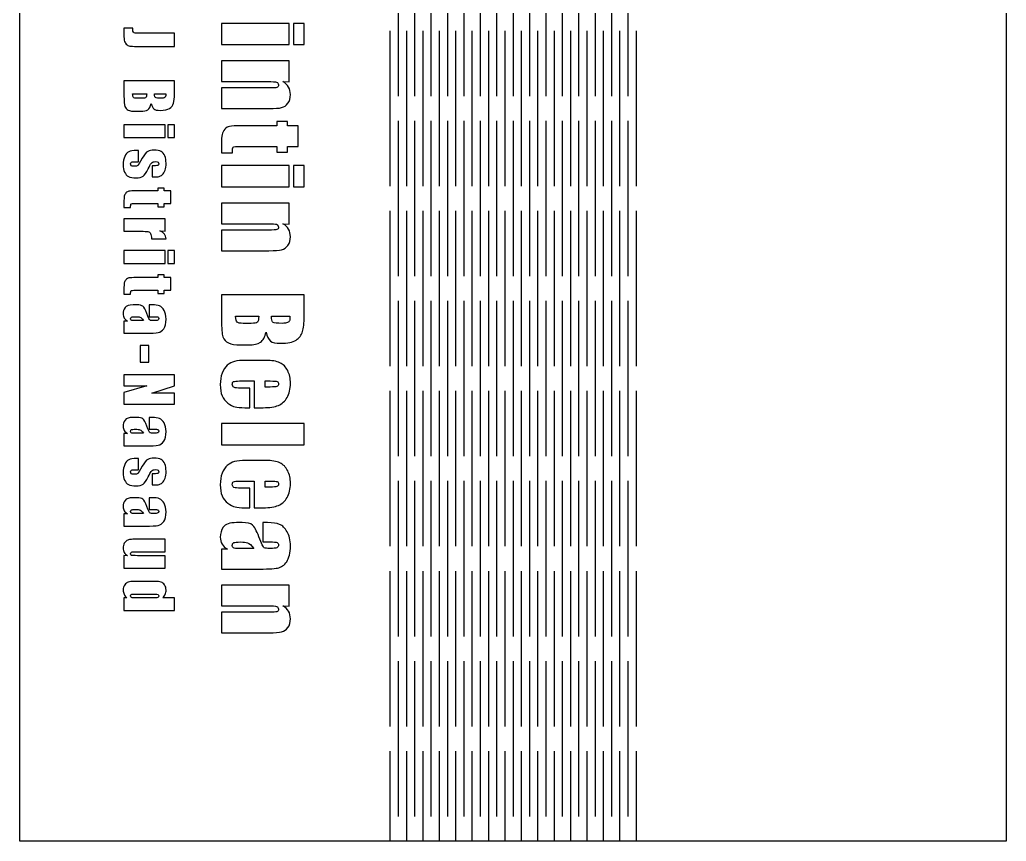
# Model space of a CAD drawing. Extents: x 63 to 183, y 93 to 293.
# Drawn here: x 62.7 to 182.5, y 93.1 to 192.9 of the extents above; entities that cross this region are included whole.
import ezdxf

# ---------------------------------------------------------------- set-up
doc = ezdxf.new("R2010")
doc.units = 0
doc.layers.add('Layer_1', color=7, linetype='CONTINUOUS')

msp = doc.modelspace()

# ---------------------------------------------------------------- linework, layer by layer
at = {"layer": 'Layer_1', "color": 1}
msp.add_lwpolyline([(62.654406, 292.861022), (182.541153, 292.861022), (182.541153, 93.140018), (62.654406, 93.140018), (62.654406, 292.861022)], close=True, dxfattribs=at)
at = {"layer": 'Layer_1', "color": 3}
for points in [[(108.645348, 202.524531), (108.645348, 183.65123)], [(110.638553, 202.524531), (110.638553, 183.65123)], [(112.631756, 202.524531), (112.631756, 183.65123)], [(114.624962, 202.524531), (114.624962, 183.65123)], [(116.618168, 202.524531), (116.618168, 183.65123)], [(118.611373, 202.524531), (118.611373, 183.65123)], [(120.604576, 202.524531), (120.604576, 183.65123)], [(122.597782, 202.524531), (122.597782, 183.65123)], [(124.590988, 202.524531), (124.590988, 183.65123)], [(126.584191, 202.524531), (126.584191, 183.65123)], [(128.577396, 202.524531), (128.577396, 183.65123)], [(130.570602, 202.524531), (130.570602, 183.65123)], [(132.563808, 202.524531), (132.563808, 183.65123)], [(134.557011, 202.524531), (134.557011, 183.65123)], [(136.550217, 202.524531), (136.550217, 183.65123)], [(107.648745, 191.587881), (107.648745, 172.71458)], [(109.64195, 191.587881), (109.64195, 172.71458)], [(111.635153, 191.587881), (111.635153, 172.71458)], [(113.628359, 191.587881), (113.628359, 172.71458)], [(115.621565, 191.587881), (115.621565, 172.71458)], [(117.614771, 191.587881), (117.614771, 172.71458)], [(119.607973, 191.587881), (119.607973, 172.71458)], [(121.601179, 191.587881), (121.601179, 172.71458)], [(123.594385, 191.587881), (123.594385, 172.71458)], [(125.587591, 191.587881), (125.587591, 172.71458)], [(127.580794, 191.587881), (127.580794, 172.71458)], [(129.573999, 191.587881), (129.573999, 172.71458)], [(131.567205, 191.587881), (131.567205, 172.71458)], [(133.560411, 191.587881), (133.560411, 172.71458)], [(135.553614, 191.587881), (135.553614, 172.71458)], [(137.546819, 191.587881), (137.546819, 172.71458)], [(108.645348, 180.65123), (108.645348, 161.77793)], [(110.638553, 180.65123), (110.638553, 161.77793)], [(112.631756, 180.65123), (112.631756, 161.77793)], [(114.624962, 180.65123), (114.624962, 161.77793)], [(116.618168, 180.65123), (116.618168, 161.77793)], [(118.611373, 180.65123), (118.611373, 161.77793)], [(120.604576, 180.65123), (120.604576, 161.77793)], [(122.597782, 180.65123), (122.597782, 161.77793)], [(124.590988, 180.65123), (124.590988, 161.77793)], [(126.584191, 180.65123), (126.584191, 161.77793)], [(128.577396, 180.65123), (128.577396, 161.77793)], [(130.570602, 180.65123), (130.570602, 161.77793)], [(132.563808, 180.65123), (132.563808, 161.77793)], [(134.557011, 180.65123), (134.557011, 161.77793)], [(136.550217, 180.65123), (136.550217, 161.77793)], [(107.648745, 169.71458), (107.648745, 150.84128)], [(109.64195, 169.71458), (109.64195, 150.84128)], [(111.635153, 169.71458), (111.635153, 150.84128)], [(113.628359, 169.71458), (113.628359, 150.84128)], [(115.621565, 169.71458), (115.621565, 150.84128)], [(117.614771, 169.71458), (117.614771, 150.84128)], [(119.607973, 169.71458), (119.607973, 150.84128)], [(121.601179, 169.71458), (121.601179, 150.84128)], [(123.594385, 169.71458), (123.594385, 150.84128)], [(125.587591, 169.71458), (125.587591, 150.84128)], [(127.580794, 169.71458), (127.580794, 150.84128)], [(129.573999, 169.71458), (129.573999, 150.84128)], [(131.567205, 169.71458), (131.567205, 150.84128)], [(133.560411, 169.71458), (133.560411, 150.84128)], [(135.553614, 169.71458), (135.553614, 150.84128)], [(137.546819, 169.71458), (137.546819, 150.84128)], [(108.645348, 158.77793), (108.645348, 139.904629)], [(110.638553, 158.77793), (110.638553, 139.904629)], [(112.631756, 158.77793), (112.631756, 139.904629)], [(114.624962, 158.77793), (114.624962, 139.904629)], [(116.618168, 158.77793), (116.618168, 139.904629)], [(118.611373, 158.77793), (118.611373, 139.904629)], [(120.604576, 158.77793), (120.604576, 139.904629)], [(122.597782, 158.77793), (122.597782, 139.904629)], [(124.590988, 158.77793), (124.590988, 139.904629)], [(126.584191, 158.77793), (126.584191, 139.904629)], [(128.577396, 158.77793), (128.577396, 139.904629)], [(130.570602, 158.77793), (130.570602, 139.904629)], [(132.563808, 158.77793), (132.563808, 139.904629)], [(134.557011, 158.77793), (134.557011, 139.904629)], [(136.550217, 158.77793), (136.550217, 139.904629)], [(107.648745, 147.84128), (107.648745, 128.967979)], [(109.64195, 147.84128), (109.64195, 128.967979)], [(111.635153, 147.84128), (111.635153, 128.967979)], [(113.628359, 147.84128), (113.628359, 128.967979)], [(115.621565, 147.84128), (115.621565, 128.967979)], [(117.614771, 147.84128), (117.614771, 128.967979)], [(119.607973, 147.84128), (119.607973, 128.967979)], [(121.601179, 147.84128), (121.601179, 128.967979)], [(123.594385, 147.84128), (123.594385, 128.967979)], [(125.587591, 147.84128), (125.587591, 128.967979)], [(127.580794, 147.84128), (127.580794, 128.967979)], [(129.573999, 147.84128), (129.573999, 128.967979)], [(131.567205, 147.84128), (131.567205, 128.967979)], [(133.560411, 147.84128), (133.560411, 128.967979)], [(135.553614, 147.84128), (135.553614, 128.967979)], [(137.546819, 147.84128), (137.546819, 128.967979)], [(108.645348, 136.904627), (108.645348, 118.031329)], [(110.638553, 136.904627), (110.638553, 118.031329)], [(112.631756, 136.904627), (112.631756, 118.031329)], [(114.624962, 136.904627), (114.624962, 118.031329)], [(116.618168, 136.904627), (116.618168, 118.031329)], [(118.611373, 136.904627), (118.611373, 118.031329)], [(120.604576, 136.904627), (120.604576, 118.031329)], [(122.597782, 136.904627), (122.597782, 118.031329)], [(124.590988, 136.904627), (124.590988, 118.031329)], [(126.584191, 136.904627), (126.584191, 118.031329)], [(128.577396, 136.904627), (128.577396, 118.031329)], [(130.570602, 136.904627), (130.570602, 118.031329)], [(132.563808, 136.904627), (132.563808, 118.031329)], [(134.557011, 136.904627), (134.557011, 118.031329)], [(136.550217, 136.904627), (136.550217, 118.031329)], [(107.648745, 125.967977), (107.648745, 107.094676)], [(109.64195, 125.967977), (109.64195, 107.094676)], [(111.635153, 125.967977), (111.635153, 107.094676)], [(113.628359, 125.967977), (113.628359, 107.094676)], [(115.621565, 125.967977), (115.621565, 107.094676)], [(117.614771, 125.967977), (117.614771, 107.094676)], [(119.607973, 125.967977), (119.607973, 107.094676)], [(121.601179, 125.967977), (121.601179, 107.094676)], [(123.594385, 125.967977), (123.594385, 107.094676)], [(125.587591, 125.967977), (125.587591, 107.094676)], [(127.580794, 125.967977), (127.580794, 107.094676)], [(129.573999, 125.967977), (129.573999, 107.094676)], [(131.567205, 125.967977), (131.567205, 107.094676)], [(133.560411, 125.967977), (133.560411, 107.094676)], [(135.553614, 125.967977), (135.553614, 107.094676)], [(137.546819, 125.967977), (137.546819, 107.094676)], [(108.645348, 115.031327), (108.645348, 96.158026)], [(110.638553, 115.031327), (110.638553, 96.158026)], [(112.631756, 115.031327), (112.631756, 96.158026)], [(114.624962, 115.031327), (114.624962, 96.158026)], [(116.618168, 115.031327), (116.618168, 96.158026)], [(118.611373, 115.031327), (118.611373, 96.158026)], [(120.604576, 115.031327), (120.604576, 96.158026)], [(122.597782, 115.031327), (122.597782, 96.158026)], [(124.590988, 115.031327), (124.590988, 96.158026)], [(126.584191, 115.031327), (126.584191, 96.158026)], [(128.577396, 115.031327), (128.577396, 96.158026)], [(130.570602, 115.031327), (130.570602, 96.158026)], [(132.563808, 115.031327), (132.563808, 96.158026)], [(134.557011, 115.031327), (134.557011, 96.158026)], [(136.550217, 115.031327), (136.550217, 96.158026)], [(107.648745, 104.094676), (107.648745, 93.158026)], [(109.64195, 104.094676), (109.64195, 93.158026)], [(111.635153, 104.094676), (111.635153, 93.158026)], [(113.628359, 104.094676), (113.628359, 93.158026)], [(115.621565, 104.094676), (115.621565, 93.158026)], [(117.614771, 104.094676), (117.614771, 93.158026)], [(119.607973, 104.094676), (119.607973, 93.158026)], [(121.601179, 104.094676), (121.601179, 93.158026)], [(123.594385, 104.094676), (123.594385, 93.158026)], [(125.587591, 104.094676), (125.587591, 93.158026)], [(127.580794, 104.094676), (127.580794, 93.158026)], [(129.573999, 104.094676), (129.573999, 93.158026)], [(131.567205, 104.094676), (131.567205, 93.158026)], [(133.560411, 104.094676), (133.560411, 93.158026)], [(135.553614, 104.094676), (135.553614, 93.158026)], [(137.546819, 104.094676), (137.546819, 93.158026)]]:
    msp.add_lwpolyline(points, dxfattribs=at)
at = {"layer": 'Layer_1', "color": 7}
for points in [[(75.319142, 191.900885), (75.319142, 191.101623)], [(76.391253, 191.900885), (75.319142, 191.900885), (75.319142, 191.900885)], [(87.172475, 192.491787), (87.172475, 189.912101), (95.401017, 189.912101), (95.401017, 192.491787), (87.172475, 192.491787), (87.172475, 192.491787)], [(95.903725, 192.491787), (95.903725, 189.912101), (97.211757, 189.912101), (97.211757, 192.491787), (95.903725, 192.491787), (95.903725, 192.491787)], [(77.353676, 189.699331), (81.454168, 189.699331), (81.454168, 191.294547), (77.138152, 191.294547)], [(87.172475, 187.926623), (87.172475, 185.42135), (92.734787, 185.42135)], [(94.644749, 185.42135), (95.401017, 185.377803), (95.401017, 187.926623), (87.172475, 187.926623), (87.172475, 187.926623)], [(75.319142, 185.52553), (75.319142, 183.679509)], [(81.454168, 183.933619), (81.454168, 185.52553), (75.319142, 185.52553), (75.319142, 185.52553)], [(92.870937, 184.652405), (87.172475, 184.652405), (87.172475, 182.147132), (92.939288, 182.147132)], [(76.368656, 183.929761), (78.08514, 183.929761)], [(76.368656, 183.929761), (76.368656, 183.929761)], [(79.040394, 183.929761), (80.404654, 183.929761)], [(79.040394, 183.929761), (79.040394, 183.929761)], [(77.512977, 183.406659), (76.940816, 183.406659)], [(76.758915, 181.81144), (77.327218, 181.81144)], [(75.319142, 180.188662), (75.319142, 178.612186), (80.347879, 178.612186), (80.347879, 180.188662), (75.319142, 180.188662), (75.319142, 180.188662)], [(80.654906, 180.188662), (80.654906, 178.612186), (81.454168, 178.612186), (81.454168, 180.188662), (80.654906, 180.188662), (80.654906, 180.188662)], [(89.497501, 177.545036), (93.900608, 177.545036), (93.900608, 176.869244), (95.202578, 176.869244), (95.202578, 177.545036), (96.499036, 177.545036), (96.499036, 180.056371), (95.202578, 180.056371), (95.202578, 180.596011), (93.900608, 180.596011), (93.900608, 180.596011)], [(93.900608, 180.596011), (93.900608, 180.056371), (89.720741, 180.056371)], [(87.172475, 177.774342), (87.172475, 176.763964), (88.49925, 176.763964)], [(76.766631, 175.689645), (77.084685, 175.689645), (77.084685, 177.046186), (76.842148, 177.046186)], [(78.953303, 177.088076), (78.953303, 177.088076)], [(79.013936, 175.204576), (78.741086, 175.204576), (78.741086, 173.848035), (79.032678, 173.848035)], [(87.172475, 175.224969), (87.172475, 172.645283), (95.401017, 172.645283), (95.401017, 175.224969), (87.172475, 175.224969), (87.172475, 175.224969)], [(95.903725, 175.224969), (95.903725, 172.645283), (97.211757, 172.645283), (97.211757, 175.224969), (95.903725, 175.224969), (95.903725, 175.224969)], [(76.740173, 170.614604), (79.430657, 170.614604), (79.430657, 170.201744), (80.226611, 170.201744), (80.226611, 170.614604), (81.018707, 170.614604), (81.018707, 172.149187), (80.226611, 172.149187), (80.226611, 172.478814), (79.430657, 172.478814), (79.430657, 172.478814)], [(79.430657, 172.478814), (79.430657, 172.149187), (76.876323, 172.149187)], [(75.319142, 170.754614), (75.319142, 170.137253), (76.129978, 170.137253)], [(87.172475, 170.660355), (87.172475, 168.155082), (92.734787, 168.155082)], [(94.644749, 168.155082), (95.401017, 168.111535), (95.401017, 170.660355), (87.172475, 170.660355), (87.172475, 170.660355)], [(75.319142, 168.771893), (75.319142, 167.241168), (77.304617, 167.241168)], [(79.688074, 167.3018), (80.347879, 167.241168), (80.347879, 168.771893), (75.319142, 168.771893), (75.319142, 168.771893)], [(92.870937, 167.386137), (87.172475, 167.386137), (87.172475, 164.880864), (92.939288, 164.880864)], [(78.668877, 166.335519), (80.438828, 166.335519)], [(75.319142, 164.905669), (75.319142, 163.329192), (80.347879, 163.329192), (80.347879, 164.905669), (75.319142, 164.905669), (75.319142, 164.905669)], [(80.654906, 164.905669), (80.654906, 163.329192), (81.454168, 163.329192), (81.454168, 164.905669), (80.654906, 164.905669), (80.654906, 164.905669)], [(76.740173, 160.077022), (79.430657, 160.077022), (79.430657, 159.664161), (80.226611, 159.664161), (80.226611, 160.077022), (81.018707, 160.077022), (81.018707, 161.612158), (80.226611, 161.612158), (80.226611, 161.941785), (79.430657, 161.941785), (79.430657, 161.941785)], [(79.430657, 161.941785), (79.430657, 161.612158), (76.876323, 161.612158)], [(75.319142, 160.217032), (75.319142, 159.599671), (76.129978, 159.599671)], [(87.172475, 159.521397), (87.172475, 156.501289)], [(97.211757, 156.916906), (97.211757, 159.521397), (87.172475, 159.521397), (87.172475, 159.521397)], [(76.853725, 158.302659), (76.440865, 158.302659), (76.440865, 158.302659)], [(78.737225, 158.302659), (78.399882, 158.302659), (78.399882, 156.866744), (78.926845, 156.866744)], [(75.766176, 156.339784), (75.319142, 156.339784), (75.319142, 154.850399), (77.842604, 154.850399)], [(77.710312, 156.381674), (76.675682, 156.381674)], [(76.736315, 156.866744), (76.736315, 156.866744)], [(88.89006, 156.910841), (91.699054, 156.910841)], [(88.89006, 156.910841), (88.89006, 156.910841)], [(90.762539, 156.054805), (89.826575, 156.054805)], [(93.26175, 156.910841), (95.49417, 156.910841)], [(93.26175, 156.910841), (93.26175, 156.910841)], [(77.304617, 153.367631), (77.304617, 151.355694), (78.36185, 151.355694), (78.36185, 153.367631), (77.304617, 153.367631), (77.304617, 153.367631)], [(89.528921, 153.444249), (90.45882, 153.444249)], [(92.561156, 151.558542), (90.161163, 151.558542), (90.161163, 151.558542)], [(75.319142, 149.805126), (75.319142, 148.471186), (78.10829, 148.471186), (75.319142, 147.641055), (75.319142, 146.242621), (81.454168, 146.242621), (81.454168, 147.576564), (78.691474, 147.576564), (81.454168, 148.471186), (81.454168, 149.805126), (75.319142, 149.805126), (75.319142, 149.805126)], [(89.361351, 149.053269), (91.141225, 149.053269), (91.141225, 145.809918), (92.232629, 145.809918)], [(92.480677, 149.053269), (93.082053, 149.053269)], [(93.082053, 148.321255), (92.480677, 148.321255), (92.480677, 149.053269), (92.480677, 149.053269)], [(90.000209, 145.809918), (90.607647, 145.809918), (90.607647, 148.185103), (89.522305, 148.185103)], [(76.853725, 144.627562), (76.440865, 144.627562), (76.440865, 144.627562)], [(78.737225, 144.627562), (78.399882, 144.627562), (78.399882, 143.191093), (78.926845, 143.191093)], [(87.172475, 143.892791), (87.172475, 141.313105), (97.211757, 141.313105), (97.211757, 143.892791), (87.172475, 143.892791), (87.172475, 143.892791)], [(77.710312, 142.706024), (76.675682, 142.706024)], [(76.736315, 143.191093), (76.736315, 143.191093)], [(75.766176, 142.664684), (75.319142, 142.664684), (75.319142, 141.175298), (77.842604, 141.175298)], [(76.766631, 138.271497), (77.084685, 138.271497), (77.084685, 139.628037), (76.842148, 139.628037)], [(78.953303, 139.669931), (78.953303, 139.669931)], [(92.561156, 139.40259), (90.161163, 139.40259), (90.161163, 139.40259)], [(79.013936, 137.786427), (78.741086, 137.786427), (78.741086, 136.429887), (79.032678, 136.429887)], [(89.361351, 136.897317), (91.141225, 136.897317), (91.141225, 133.653966), (92.232629, 133.653966)], [(92.480677, 136.897317), (93.082053, 136.897317)], [(93.082053, 136.165303), (92.480677, 136.165303), (92.480677, 136.897317), (92.480677, 136.897317)], [(90.000209, 133.653966), (90.607647, 133.653966), (90.607647, 136.029154), (89.522305, 136.029154)], [(76.853725, 134.878768), (76.440865, 134.878768), (76.440865, 134.878768)], [(78.737225, 134.878768), (78.399882, 134.878768), (78.399882, 133.442852), (78.926845, 133.442852)], [(76.736315, 133.442852), (76.736315, 133.442852)], [(75.766176, 132.91589), (75.319142, 132.91589), (75.319142, 131.426507), (77.842604, 131.426507)], [(77.710312, 132.957783), (76.675682, 132.957783)], [(89.68381, 131.848737), (89.00802, 131.848737), (89.00802, 131.848737)], [(92.765657, 131.848737), (92.21389, 131.848737), (92.21389, 129.498354), (93.075991, 129.498354)], [(76.925935, 128.299463), (80.347879, 128.299463), (80.347879, 129.830738), (76.956251, 129.830738), (76.956251, 129.830738)], [(89.491436, 129.498354), (89.491436, 129.498354)], [(87.903936, 128.636255), (87.172475, 128.636255), (87.172475, 126.199331), (91.302179, 126.199331)], [(91.085001, 128.704604), (89.392218, 128.704604)], [(75.73586, 127.833133), (75.319142, 127.860144), (75.319142, 126.30241), (80.347879, 126.30241), (80.347879, 127.833133), (76.963416, 127.833133)], [(79.00622, 124.698372), (76.653082, 124.698372), (76.653082, 124.698372)], [(87.172475, 124.245273), (87.172475, 121.74), (92.734787, 121.74)], [(94.644749, 121.74), (95.401017, 121.696453), (95.401017, 124.245273), (87.172475, 124.245273), (87.172475, 124.245273)], [(75.682943, 122.701319), (75.319142, 122.701319), (75.319142, 121.170594), (81.454168, 121.170594), (81.454168, 122.701319), (80.029275, 122.701319)], [(76.618908, 123.167647), (79.081737, 123.167647)], [(76.618908, 123.167647), (76.618908, 123.167647)], [(79.081737, 122.701319), (76.755057, 122.701319)], [(92.870937, 120.971055), (87.172475, 120.971055), (87.172475, 118.465782), (92.939288, 118.465782)]]:
    msp.add_lwpolyline(points, dxfattribs=at)
for points in [[(76.38023, 191.692526), (76.38023, 191.735474), (76.383661, 191.804881), (76.391253, 191.900885)], [(75.319142, 191.101623), (75.319142, 190.747925), (75.345473, 190.483847), (75.398517, 190.309527)], [(76.463463, 191.423534), (76.407882, 191.489221), (76.38023, 191.578838), (76.38023, 191.692526)], [(76.667964, 191.309982), (76.587118, 191.320085), (76.519043, 191.357847), (76.463463, 191.423534)], [(77.138152, 191.294547), (76.905722, 191.294547), (76.748806, 191.299878), (76.667964, 191.309982)], [(75.398517, 190.309527), (75.454098, 190.132678), (75.552486, 189.993314), (75.693967, 189.892258)], [(75.693967, 189.892258), (75.835445, 189.788666), (75.99369, 189.7307), (76.168013, 189.718074)], [(76.168013, 189.718074), (76.344862, 189.705458), (76.739758, 189.699331), (77.353676, 189.699331)], [(92.734787, 185.42135), (93.354903, 185.42135), (93.735242, 185.398459), (93.875803, 185.352999)], [(93.90667, 184.708076), (93.782647, 184.670871), (93.437312, 184.652405), (92.870937, 184.652405)], [(93.875803, 185.352999), (94.020499, 185.307522), (94.092982, 185.196179), (94.092982, 185.01841)], [(94.092982, 185.01841), (94.092982, 184.848911), (94.030692, 184.745281), (93.90667, 184.708076)], [(95.320538, 184.757688), (95.171711, 185.018139), (94.946543, 185.23945), (94.644749, 185.42135)], [(95.549844, 183.846528), (95.549844, 184.189659), (95.4735, 184.493105), (95.320538, 184.757688)], [(75.319142, 183.679509), (75.319142, 183.037803), (75.355568, 182.613366), (75.428833, 182.406201)], [(76.474489, 183.501466), (76.411333, 183.562101), (76.376239, 183.704911), (76.368656, 183.929761)], [(76.940816, 183.406659), (76.693228, 183.406659), (76.53765, 183.438307), (76.474489, 183.501466)], [(77.99033, 183.490442), (77.934749, 183.434862), (77.775723, 183.406659), (77.512977, 183.406659)], [(78.08514, 183.929761), (78.077548, 183.692279), (78.045911, 183.546023), (77.99033, 183.490442)], [(79.044252, 183.77046), (79.044252, 183.808354), (79.04285, 183.861548), (79.040394, 183.929761)], [(79.157804, 183.47115), (79.082014, 183.514098), (79.044255, 183.613821), (79.044252, 183.77046)], [(79.820916, 183.406659), (79.457115, 183.406659), (79.236124, 183.42819), (79.157804, 183.47115)], [(80.222753, 183.460126), (80.146962, 183.424758), (80.012924, 183.406659), (79.820916, 183.406659)], [(80.370477, 183.600134), (80.350269, 183.542027), (80.301072, 183.495494), (80.222753, 183.460126)], [(80.404654, 183.929761), (80.402114, 183.765544), (80.390681, 183.655715), (80.370477, 183.600134)], [(81.336757, 182.793156), (81.415074, 183.05085), (81.454168, 183.430865), (81.454168, 183.933619)], [(95.246125, 182.792052), (95.448698, 183.064905), (95.549844, 183.416579), (95.549844, 183.846528)], [(75.428833, 182.406201), (75.502098, 182.199036), (75.63825, 182.048786), (75.837835, 181.955309)], [(78.214124, 182.008776), (78.408657, 182.140147), (78.547471, 182.390123), (78.630842, 182.758979)], [(78.630842, 182.758979), (78.706633, 182.42802), (78.81568, 182.207031), (78.957161, 182.095869)], [(80.859407, 182.163668), (81.099414, 182.32283), (81.258438, 182.532939), (81.336757, 182.793156)], [(92.939288, 182.147132), (93.658622, 182.147132), (94.171253, 182.186542), (94.477179, 182.26509)], [(94.477179, 182.26509), (94.787237, 182.343638), (95.043554, 182.5192), (95.246125, 182.792052)], [(75.837835, 181.955309), (76.037423, 181.859308), (76.344588, 181.81144), (76.758915, 181.81144)], [(77.327218, 181.81144), (77.726387, 181.81144), (78.022117, 181.877401), (78.214124, 182.008776)], [(78.957161, 182.095869), (79.098639, 181.982182), (79.348615, 181.924992), (79.707364, 181.924992)], [(79.707364, 181.924992), (80.237908, 181.924992), (80.621925, 182.004503), (80.859407, 182.163668)], [(88.158046, 179.988573), (87.938937, 179.943098), (87.742985, 179.827342), (87.56935, 179.641307)], [(89.720741, 180.056371), (88.902187, 180.056371), (88.381289, 180.03405), (88.158046, 179.988573)], [(87.240273, 178.996384), (87.194796, 178.75247), (87.172475, 178.344851), (87.172475, 177.774342)], [(87.56935, 179.641307), (87.399853, 179.455271), (87.289882, 179.240294), (87.240273, 178.996384)], [(88.49925, 176.763964), (88.49925, 177.173242), (88.530396, 177.40668), (88.592406, 177.464558)], [(88.592406, 177.464558), (88.654418, 177.518304), (88.955933, 177.545036), (89.497501, 177.545036)], [(75.410091, 176.322438), (75.288823, 176.044531), (75.22819, 175.711049), (75.22819, 175.321983)], [(75.902326, 176.890743), (75.695161, 176.787162), (75.531356, 176.597817), (75.410091, 176.322438)], [(76.842148, 177.046186), (76.422766, 177.046186), (76.109491, 176.994325), (75.902326, 176.890743)], [(78.217982, 176.940352), (78.013342, 176.841823), (77.784909, 176.567636), (77.532269, 176.117937)], [(78.953303, 177.088076), (78.670344, 177.088076), (78.425144, 177.038882), (78.217982, 176.940352)], [(79.839656, 176.928776), (79.650175, 177.034886), (79.355001, 177.088076), (78.953303, 177.088076)], [(80.283386, 176.39079), (80.179804, 176.643429), (80.031663, 176.822666), (79.839656, 176.928776)], [(80.438828, 175.503884), (80.438828, 175.839895), (80.386967, 176.135621), (80.283386, 176.39079)], [(75.22819, 175.321983), (75.22819, 174.970814), (75.283494, 174.671641), (75.394656, 174.424053)], [(76.118404, 175.435535), (76.118404, 175.536593), (76.158823, 175.605218), (76.239669, 175.640586)], [(76.198329, 175.208434), (76.145271, 175.251382), (76.118404, 175.326899), (76.118404, 175.435535)], [(76.542838, 175.14394), (76.368517, 175.14394), (76.25391, 175.165477), (76.198329, 175.208434)], [(76.239669, 175.640586), (76.320514, 175.673431), (76.496305, 175.689645), (76.766631, 175.689645)], [(76.993733, 175.227173), (76.933097, 175.171592), (76.782845, 175.14394), (76.542838, 175.14394)], [(77.532269, 176.117937), (77.234155, 175.582339), (77.054365, 175.28528), (76.993733, 175.227173)], [(78.256017, 174.814313), (78.420233, 175.147798), (78.544945, 175.36879), (78.630842, 175.477425)], [(78.630842, 175.477425), (78.716739, 175.583535), (78.795473, 175.648164), (78.866212, 175.670903)], [(78.866212, 175.670903), (78.93948, 175.69111), (79.052753, 175.701219), (79.206863, 175.701219)], [(79.453254, 175.246466), (79.392619, 175.218667), (79.246366, 175.204576), (79.013936, 175.204576)], [(79.206863, 175.701219), (79.320553, 175.701219), (79.405392, 175.679688), (79.460973, 175.636728)], [(79.548064, 175.443251), (79.548064, 175.337141), (79.516413, 175.27173), (79.453254, 175.246466)], [(79.460973, 175.636728), (79.51908, 175.59378), (79.548064, 175.529148), (79.548064, 175.443251)], [(80.309844, 174.655013), (80.395741, 174.88744), (80.438828, 175.170396), (80.438828, 175.503884)], [(75.394656, 174.424053), (75.508344, 174.17394), (75.668702, 173.995485), (75.875867, 173.889375)], [(75.875867, 173.889375), (76.085559, 173.783265), (76.395391, 173.730625), (76.804666, 173.730625)], [(76.804666, 173.730625), (77.170997, 173.730625), (77.449959, 173.800032), (77.641963, 173.938984)], [(77.641963, 173.938984), (77.83397, 174.077936), (78.038745, 174.369666), (78.256017, 174.814313)], [(79.032678, 173.848035), (79.285318, 173.848035), (79.471212, 173.861579), (79.589957, 173.889375)], [(79.589957, 173.889375), (79.708696, 173.914634), (79.837404, 173.990707), (79.976359, 174.117027)], [(79.976359, 174.117027), (80.115308, 174.240821), (80.22647, 174.420057), (80.309844, 174.655013)], [(75.360482, 171.50151), (75.332683, 171.352451), (75.319142, 171.103257), (75.319142, 170.754614)], [(75.561675, 171.89563), (75.458091, 171.781945), (75.390798, 171.650568), (75.360482, 171.50151)], [(75.921619, 172.107847), (75.787718, 172.080048), (75.667782, 172.009321), (75.561675, 171.89563)], [(76.876323, 172.149187), (76.376095, 172.149187), (76.058045, 172.13564), (75.921619, 172.107847)], [(76.129978, 170.137253), (76.129978, 170.387367), (76.148858, 170.53018), (76.186752, 170.565548)], [(76.186752, 170.565548), (76.224649, 170.598393), (76.409214, 170.614604), (76.740173, 170.614604)], [(92.734787, 168.155082), (93.354903, 168.155082), (93.735242, 168.132194), (93.875803, 168.086731)], [(93.875803, 168.086731), (94.020499, 168.041256), (94.092982, 167.929911), (94.092982, 167.752145)], [(95.320538, 167.49142), (95.171711, 167.751871), (94.946543, 167.973179), (94.644749, 168.155082)], [(77.304617, 167.241168), (77.792216, 167.241168), (78.102827, 167.22573), (78.236724, 167.195417)], [(78.236724, 167.195417), (78.37315, 167.165098), (78.479531, 167.084255), (78.555325, 166.952881)], [(78.555325, 166.952881), (78.631116, 166.821512), (78.668877, 166.615952), (78.668877, 166.335519)], [(80.438828, 166.335519), (80.411029, 166.75743), (80.160512, 167.079477), (79.688074, 167.3018)], [(93.90667, 167.441811), (93.782647, 167.404605), (93.437312, 167.386137), (92.870937, 167.386137)], [(94.092982, 167.752145), (94.092982, 167.582648), (94.030692, 167.479019), (93.90667, 167.441811)], [(95.549844, 166.579709), (95.549844, 166.922841), (95.4735, 167.226836), (95.320538, 167.49142)], [(94.477179, 164.998825), (94.787237, 165.077373), (95.043554, 165.252935), (95.246125, 165.525784)], [(95.246125, 165.525784), (95.448698, 165.798637), (95.549844, 166.149761), (95.549844, 166.579709)], [(92.939288, 164.880864), (93.658622, 164.880864), (94.171253, 164.920277), (94.477179, 164.998825)], [(75.360482, 160.963927), (75.332683, 160.814869), (75.319142, 160.565678), (75.319142, 160.217032)], [(75.561675, 161.358048), (75.458091, 161.24436), (75.390798, 161.112983), (75.360482, 160.963927)], [(75.921619, 161.570265), (75.787718, 161.542466), (75.667782, 161.471738), (75.561675, 161.358048)], [(76.876323, 161.612158), (76.376095, 161.612158), (76.058045, 161.598044), (75.921619, 161.570265)], [(76.129978, 159.599671), (76.129978, 159.849787), (76.148858, 159.992598), (76.186752, 160.027966)], [(76.186752, 160.027966), (76.224649, 160.060811), (76.409214, 160.077022), (76.740173, 160.077022)], [(76.440865, 158.302659), (75.93306, 158.302659), (75.603021, 158.191498), (75.451433, 157.969174)], [(77.623221, 158.124619), (77.486798, 158.243362), (77.230162, 158.302659), (76.853725, 158.302659)], [(79.635158, 158.170368), (79.425467, 158.258791), (79.126291, 158.302659), (78.737225, 158.302659)], [(75.451433, 157.969174), (75.302378, 157.744325), (75.22819, 157.498349), (75.22819, 157.230548)], [(75.22819, 157.230548), (75.22819, 157.025909), (75.272056, 156.850118), (75.360482, 156.703585)], [(78.100574, 157.241572), (77.918674, 157.711483), (77.75965, 158.00588), (77.623221, 158.124619)], [(78.49855, 156.434591), (78.430337, 156.469962), (78.297633, 156.738815), (78.100574, 157.241572)], [(80.196295, 157.627973), (80.034604, 157.898297), (79.847375, 158.079416), (79.635158, 158.170368)], [(80.438828, 156.574601), (80.438828, 157.006616), (80.357985, 157.357647), (80.196295, 157.627973)], [(75.360482, 156.703585), (75.451431, 156.55453), (75.586801, 156.433262), (75.766176, 156.339784)], [(76.118404, 156.612634), (76.118404, 156.713689), (76.156159, 156.781764), (76.231953, 156.817135)], [(76.205495, 156.426875), (76.147385, 156.454674), (76.118404, 156.51663), (76.118404, 156.612634)], [(76.675682, 156.381674), (76.423043, 156.381674), (76.266127, 156.396547), (76.205495, 156.426875)], [(76.231953, 156.817135), (76.307744, 156.849977), (76.476095, 156.866744), (76.736315, 156.866744)], [(76.736315, 156.866744), (76.96369, 156.866744), (77.138154, 156.84733), (77.25942, 156.809419)], [(77.25942, 156.809419), (77.380688, 156.768999), (77.530937, 156.626736), (77.710312, 156.381674)], [(78.915268, 156.381674), (78.705577, 156.381674), (78.566763, 156.399229), (78.49855, 156.434591)], [(79.426796, 156.44231), (79.348476, 156.40189), (79.178014, 156.381674), (78.915268, 156.381674)], [(78.926845, 156.866744), (79.207275, 156.866744), (79.379851, 156.853962), (79.445538, 156.828711)], [(79.548064, 156.635234), (79.548064, 156.544285), (79.507639, 156.480207), (79.426796, 156.44231)], [(79.445538, 156.828711), (79.513751, 156.803453), (79.548064, 156.738815), (79.548064, 156.635234)], [(80.162117, 155.403819), (80.346544, 155.666566), (80.438828, 156.05669), (80.438828, 156.574601)], [(87.172475, 156.501289), (87.172475, 155.451224), (87.232281, 154.756692), (87.352169, 154.417695)], [(89.063694, 156.209697), (88.960339, 156.308917), (88.902458, 156.542905), (88.89006, 156.910841)], [(89.826575, 156.054805), (89.421431, 156.054805), (89.16705, 156.106344), (89.063694, 156.209697)], [(91.544162, 156.191507), (91.453213, 156.100558), (91.192488, 156.054805), (90.762539, 156.054805)], [(91.699054, 156.910841), (91.686665, 156.522235), (91.635111, 156.282459), (91.544162, 156.191507)], [(93.267812, 156.650118), (93.267812, 156.712131), (93.265842, 156.799219), (93.26175, 156.910841)], [(93.454124, 156.160088), (93.330098, 156.230366), (93.267812, 156.393804), (93.267812, 156.650118)], [(94.539466, 156.054805), (93.944152, 156.054805), (93.582278, 156.089809), (93.454124, 156.160088)], [(95.196516, 156.141895), (95.072493, 156.084017), (94.853658, 156.054805), (94.539466, 156.054805)], [(95.438499, 156.371201), (95.405428, 156.276115), (95.324673, 156.199771), (95.196516, 156.141895)], [(95.49417, 156.910841), (95.490049, 156.642123), (95.471567, 156.46215), (95.438499, 156.371201)], [(97.019934, 155.050491), (97.148091, 155.472171), (97.211757, 156.094217), (97.211757, 156.916906)], [(77.842604, 154.850399), (78.67379, 154.850399), (79.222159, 154.87673), (79.487431, 154.929774)], [(79.487431, 154.929774), (79.755232, 154.982829), (79.980217, 155.141073), (80.162117, 155.403819)], [(91.910171, 153.76671), (92.2285, 153.981685), (92.455596, 154.390687), (92.592022, 154.994267)], [(92.592022, 154.994267), (92.716045, 154.4527), (92.89409, 154.091379), (93.1256, 153.909475)], [(96.238311, 154.02082), (96.631051, 154.281269), (96.891777, 154.62468), (97.019934, 155.050491)], [(87.352169, 154.417695), (87.47206, 154.078696), (87.6953, 153.832578), (88.021896, 153.679619)], [(88.021896, 153.679619), (88.34849, 153.52252), (88.850927, 153.444249), (89.528921, 153.444249)], [(90.45882, 153.444249), (91.112012, 153.444249), (91.595978, 153.551736), (91.910171, 153.76671)], [(93.1256, 153.909475), (93.357113, 153.72344), (93.766112, 153.630008), (94.353157, 153.630008)], [(94.353157, 153.630008), (95.221323, 153.630008), (95.849705, 153.760369), (96.238311, 154.02082)], [(88.759975, 151.427904), (88.441651, 151.341092), (88.147849, 151.186466), (87.879131, 150.963231)], [(90.161163, 151.558542), (89.549314, 151.558542), (89.082437, 151.514744), (88.759975, 151.427904)], [(94.260001, 151.26695), (93.84659, 151.46126), (93.280492, 151.558542), (92.561156, 151.558542)], [(95.215255, 150.311692), (94.996146, 150.754019), (94.677549, 151.072668), (94.260001, 151.26695)], [(87.252951, 150.014035), (87.099989, 149.608877), (87.023645, 149.142014), (87.023645, 148.612847)], [(87.879131, 150.963231), (87.614548, 150.735841), (87.405912, 150.419165), (87.252951, 150.014035)], [(95.549844, 148.786479), (95.549844, 149.361111), (95.438496, 149.869337), (95.215255, 150.311692)], [(88.480507, 148.662456), (88.480507, 148.815421), (88.534528, 148.918477), (88.642015, 148.97224)], [(88.691624, 148.284324), (88.551063, 148.346328), (88.480507, 148.472295), (88.480507, 148.662456)], [(88.642015, 148.97224), (88.749502, 149.025975), (88.989281, 149.053269), (89.361351, 149.053269)], [(93.082053, 149.053269), (93.545073, 149.053269), (93.828122, 149.032382), (93.931474, 148.99098)], [(94.092982, 148.668521), (94.092982, 148.527975), (94.030692, 148.43507), (93.90667, 148.389604)], [(93.931474, 148.99098), (94.038962, 148.949634), (94.092982, 148.842144), (94.092982, 148.668521)], [(95.146907, 147.050152), (95.415625, 147.504896), (95.549844, 148.083661), (95.549844, 148.786479)], [(87.023645, 148.612847), (87.023645, 148.067142), (87.099989, 147.614317), (87.252951, 147.254653)], [(89.522305, 148.185103), (89.11303, 148.185103), (88.836319, 148.218171), (88.691624, 148.284324)], [(93.90667, 148.389604), (93.782647, 148.344138), (93.507867, 148.321255), (93.082053, 148.321255)], [(87.252951, 147.254653), (87.410047, 146.890868), (87.643487, 146.591247), (87.953545, 146.35562)], [(87.953545, 146.35562), (88.263603, 146.119964), (88.554921, 145.97114), (88.827773, 145.909136)], [(94.086366, 146.088832), (94.528719, 146.270725), (94.882323, 146.591258), (95.146907, 147.050152)], [(88.827773, 145.909136), (89.100626, 145.842983), (89.491715, 145.809918), (90.000209, 145.809918)], [(92.232629, 145.809918), (93.030514, 145.809918), (93.648152, 145.902791), (94.086366, 146.088832)], [(75.451433, 144.294077), (75.302378, 144.06923), (75.22819, 143.82267), (75.22819, 143.554897)], [(76.440865, 144.627562), (75.93306, 144.627562), (75.603021, 144.516411), (75.451433, 144.294077)], [(77.623221, 144.449519), (77.486798, 144.56825), (77.230162, 144.627562), (76.853725, 144.627562)], [(78.100574, 143.566471), (77.918674, 144.036371), (77.759647, 144.33076), (77.623221, 144.449519)], [(79.635158, 144.494717), (79.425467, 144.583137), (79.126291, 144.627562), (78.737225, 144.627562)], [(80.196295, 143.952873), (80.034604, 144.223214), (79.847375, 144.403785), (79.635158, 144.494717)], [(80.438828, 142.899501), (80.438828, 143.331527), (80.357985, 143.68256), (80.196295, 143.952873)], [(75.22819, 143.554897), (75.22819, 143.350258), (75.272056, 143.175015), (75.360482, 143.028485)], [(75.360482, 143.028485), (75.451431, 142.879444), (75.586801, 142.758156), (75.766176, 142.664684)], [(76.118404, 142.937536), (76.118404, 143.038569), (76.156159, 143.106644), (76.231953, 143.142034)], [(76.205495, 142.751775), (76.147385, 142.779432), (76.118404, 142.841521), (76.118404, 142.937536)], [(76.675682, 142.706024), (76.423043, 142.706024), (76.266127, 142.72152), (76.205495, 142.751775)], [(76.231953, 143.142034), (76.307744, 143.174857), (76.476095, 143.191093), (76.736315, 143.191093)], [(76.736315, 143.191093), (76.96369, 143.191093), (77.138154, 143.172193), (77.25942, 143.134318)], [(77.25942, 143.134318), (77.380688, 143.093904), (77.530937, 142.951105), (77.710312, 142.706024)], [(78.49855, 142.759493), (78.430337, 142.794856), (78.297633, 143.063721), (78.100574, 143.566471)], [(78.915268, 142.706024), (78.705577, 142.706024), (78.566763, 142.724075), (78.49855, 142.759493)], [(79.426796, 142.766659), (79.348476, 142.726245), (79.178014, 142.706024), (78.915268, 142.706024)], [(78.926845, 143.191093), (79.207275, 143.191093), (79.379851, 143.178404), (79.445538, 143.153061)], [(79.548064, 142.960134), (79.548064, 142.869202), (79.507639, 142.804561), (79.426796, 142.766659)], [(79.445538, 143.153061), (79.513751, 143.127661), (79.548064, 143.063737), (79.548064, 142.960134)], [(80.162117, 141.728169), (80.346544, 141.990918), (80.438828, 142.381595), (80.438828, 142.899501)], [(79.487431, 141.254673), (79.755232, 141.307731), (79.980217, 141.46542), (80.162117, 141.728169)], [(77.842604, 141.175298), (78.67379, 141.175298), (79.222159, 141.201531), (79.487431, 141.254673)], [(75.902326, 139.472595), (75.695161, 139.36902), (75.531356, 139.179685), (75.410091, 138.904293)], [(76.842148, 139.628037), (76.422766, 139.628037), (76.109491, 139.576171), (75.902326, 139.472595)], [(78.217982, 139.522204), (78.013342, 139.42368), (77.784909, 139.149513), (77.532269, 138.699792)], [(78.953303, 139.669931), (78.670344, 139.669931), (78.425144, 139.620728), (78.217982, 139.522204)], [(79.839656, 139.51063), (79.650175, 139.616746), (79.355001, 139.669931), (78.953303, 139.669931)], [(80.283386, 138.972644), (80.179804, 139.225289), (80.031663, 139.404515), (79.839656, 139.51063)], [(88.759975, 139.271952), (88.441651, 139.185141), (88.147849, 139.030517), (87.879131, 138.807279)], [(90.161163, 139.40259), (89.549314, 139.40259), (89.082437, 139.358764), (88.759975, 139.271952)], [(94.260001, 139.110998), (93.84659, 139.30528), (93.280492, 139.40259), (92.561156, 139.40259)], [(95.215255, 138.155743), (94.996146, 138.598099), (94.677549, 138.916688), (94.260001, 139.110998)], [(75.410091, 138.904293), (75.288823, 138.626388), (75.22819, 138.292909), (75.22819, 137.903838)], [(75.22819, 137.903838), (75.22819, 137.552668), (75.283494, 137.253502), (75.394656, 137.005908)], [(76.118404, 138.017387), (76.118404, 138.118422), (76.158823, 138.187076), (76.239669, 138.222438)], [(76.198329, 137.790285), (76.145271, 137.83324), (76.118404, 137.908731), (76.118404, 138.017387)], [(76.239669, 138.222438), (76.320514, 138.255289), (76.496305, 138.271497), (76.766631, 138.271497)], [(77.532269, 138.699792), (77.234155, 138.16419), (77.054365, 137.867137), (76.993733, 137.809028)], [(78.256017, 137.396168), (78.420233, 137.729641), (78.544945, 137.950653), (78.630842, 138.05928)], [(78.630842, 138.05928), (78.716739, 138.165395), (78.795473, 138.230038), (78.866212, 138.252757)], [(78.866212, 138.252757), (78.93948, 138.273077), (79.052753, 138.283074), (79.206863, 138.283074)], [(79.206863, 138.283074), (79.320553, 138.283074), (79.405392, 138.261619), (79.460973, 138.21858)], [(79.548064, 138.025103), (79.548064, 137.91899), (79.516413, 137.853608), (79.453254, 137.82832)], [(79.460973, 138.21858), (79.51908, 138.175626), (79.548064, 138.111011), (79.548064, 138.025103)], [(80.438828, 138.085738), (80.438828, 138.421724), (80.386967, 138.717487), (80.283386, 138.972644)], [(80.309844, 137.236867), (80.395741, 137.469306), (80.438828, 137.752236), (80.438828, 138.085738)], [(87.879131, 138.807279), (87.614548, 138.579892), (87.405912, 138.263245), (87.252951, 137.858086)], [(95.549844, 136.63053), (95.549844, 137.205163), (95.438496, 137.713388), (95.215255, 138.155743)], [(75.394656, 137.005908), (75.508344, 136.755774), (75.668702, 136.577345), (75.875867, 136.47123)], [(76.542838, 137.725795), (76.368517, 137.725795), (76.25391, 137.747247), (76.198329, 137.790285)], [(76.993733, 137.809028), (76.933097, 137.75343), (76.782845, 137.725795), (76.542838, 137.725795)], [(77.641963, 136.520839), (77.83397, 136.659805), (78.038745, 136.951527), (78.256017, 137.396168)], [(79.453254, 137.82832), (79.392619, 137.800663), (79.246366, 137.786427), (79.013936, 137.786427)], [(79.589957, 136.47123), (79.708696, 136.49663), (79.837404, 136.572559), (79.976359, 136.698881)], [(79.976359, 136.698881), (80.115308, 136.822664), (80.22647, 137.001917), (80.309844, 137.236867)], [(87.252951, 137.858086), (87.099989, 137.452956), (87.023645, 136.986062), (87.023645, 136.456895)], [(88.480507, 136.506507), (88.480507, 136.659472), (88.534528, 136.762553), (88.642015, 136.816289)], [(88.642015, 136.816289), (88.749502, 136.870024), (88.989281, 136.897317), (89.361351, 136.897317)], [(93.082053, 136.897317), (93.545073, 136.897317), (93.828122, 136.876433), (93.931474, 136.835031)], [(93.931474, 136.835031), (94.038962, 136.793685), (94.092982, 136.686221), (94.092982, 136.512569)], [(75.875867, 136.47123), (76.085559, 136.365142), (76.395391, 136.31248), (76.804666, 136.31248)], [(76.804666, 136.31248), (77.170997, 136.31248), (77.449959, 136.381901), (77.641963, 136.520839)], [(79.032678, 136.429887), (79.285318, 136.429887), (79.471215, 136.443459), (79.589957, 136.47123)], [(87.023645, 136.456895), (87.023645, 135.911191), (87.099989, 135.458365), (87.252951, 135.098701)], [(88.691624, 136.128372), (88.551063, 136.190376), (88.480507, 136.316346), (88.480507, 136.506507)], [(89.522305, 136.029154), (89.11303, 136.029154), (88.836316, 136.062219), (88.691624, 136.128372)], [(93.90667, 136.233655), (93.782647, 136.188161), (93.507867, 136.165303), (93.082053, 136.165303)], [(94.092982, 136.512569), (94.092982, 136.372023), (94.030692, 136.279121), (93.90667, 136.233655)], [(95.146907, 134.894203), (95.415625, 135.348947), (95.549844, 135.92774), (95.549844, 136.63053)], [(75.451433, 134.545283), (75.302378, 134.320437), (75.22819, 134.074454), (75.22819, 133.806654)], [(76.440865, 134.878768), (75.93306, 134.878768), (75.603021, 134.767618), (75.451433, 134.545283)], [(77.623221, 134.700725), (77.486798, 134.819456), (77.230162, 134.878768), (76.853725, 134.878768)], [(78.100574, 133.817677), (77.918674, 134.287577), (77.75965, 134.581994), (77.623221, 134.700725)], [(79.635158, 134.746476), (79.425467, 134.834897), (79.126291, 134.878768), (78.737225, 134.878768)], [(80.196295, 134.204632), (80.034604, 134.474945), (79.847375, 134.655544), (79.635158, 134.746476)], [(87.252951, 135.098701), (87.410047, 134.734888), (87.643487, 134.435326), (87.953545, 134.199671)], [(94.086366, 133.932881), (94.528719, 134.114773), (94.882323, 134.435307), (95.146907, 134.894203)], [(75.22819, 133.806654), (75.22819, 133.602014), (75.272056, 133.426221), (75.360482, 133.279691)], [(75.360482, 133.279691), (75.451431, 133.130622), (75.586801, 133.009362), (75.766176, 132.91589)], [(76.118404, 133.188742), (76.118404, 133.289806), (76.156159, 133.357881), (76.231953, 133.393243)], [(76.205495, 133.002981), (76.147385, 133.030639), (76.118404, 133.09273), (76.118404, 133.188742)], [(76.231953, 133.393243), (76.307744, 133.426094), (76.476095, 133.442852), (76.736315, 133.442852)], [(76.736315, 133.442852), (76.96369, 133.442852), (77.138154, 133.423949), (77.25942, 133.386075)], [(77.25942, 133.386075), (77.380688, 133.345664), (77.530937, 133.202865), (77.710312, 132.957783)], [(78.49855, 133.0107), (78.430337, 133.04609), (78.297633, 133.314927), (78.100574, 133.817677)], [(78.926845, 133.442852), (79.207275, 133.442852), (79.379851, 133.430161), (79.445538, 133.404817)], [(79.548064, 133.21134), (79.548064, 133.12038), (79.507639, 133.056318), (79.426796, 133.018416)], [(79.445538, 133.404817), (79.513751, 133.3797), (79.548064, 133.314915), (79.548064, 133.21134)], [(80.162117, 131.979925), (80.346544, 132.242674), (80.438828, 132.632801), (80.438828, 133.150707)], [(80.438828, 133.150707), (80.438828, 133.582733), (80.357985, 133.93432), (80.196295, 134.204632)], [(87.953545, 134.199671), (88.263603, 133.964044), (88.554921, 133.815191), (88.827773, 133.753187)], [(88.827773, 133.753187), (89.100626, 133.687034), (89.491715, 133.653966), (90.000209, 133.653966)], [(92.232629, 133.653966), (93.030514, 133.653966), (93.648152, 133.74684), (94.086366, 133.932881)], [(76.675682, 132.957783), (76.423043, 132.957783), (76.266127, 132.972727), (76.205495, 133.002981)], [(78.915268, 132.957783), (78.705577, 132.957783), (78.566763, 132.975281), (78.49855, 133.0107)], [(79.426796, 133.018416), (79.348476, 132.977973), (79.178014, 132.957783), (78.915268, 132.957783)], [(79.487431, 131.506433), (79.755232, 131.559462), (79.980217, 131.717176), (80.162117, 131.979925)], [(77.842604, 131.426507), (78.67379, 131.426507), (79.222159, 131.45329), (79.487431, 131.506433)], [(87.3891, 131.303035), (87.14519, 130.935102), (87.023645, 130.531874), (87.023645, 130.093668)], [(89.00802, 131.848737), (88.177062, 131.848737), (87.637148, 131.666848), (87.3891, 131.303035)], [(90.942786, 131.557145), (90.719543, 131.751455), (90.299791, 131.848737), (89.68381, 131.848737)], [(91.723859, 130.11241), (91.426202, 130.881353), (91.166027, 131.362863), (90.942786, 131.557145)], [(94.235196, 131.631559), (93.892065, 131.776254), (93.402311, 131.848737), (92.765657, 131.848737)], [(95.152969, 130.744653), (94.888386, 131.187008), (94.582462, 131.482743), (94.235196, 131.631559)], [(95.549844, 129.021003), (95.549844, 129.727942), (95.417552, 130.302326), (95.152969, 130.744653)], [(75.671366, 129.671438), (75.537466, 129.598173), (75.430304, 129.485674), (75.349458, 129.334092)], [(76.088087, 129.80373), (75.944083, 129.78595), (75.805267, 129.742163), (75.671366, 129.671438)], [(76.956251, 129.830738), (76.524236, 129.830738), (76.23462, 129.82151), (76.088087, 129.80373)], [(87.023645, 130.093668), (87.023645, 129.758811), (87.095578, 129.471342), (87.240273, 129.231566)], [(88.666819, 129.417878), (88.790845, 129.471613), (89.065622, 129.498354), (89.491436, 129.498354)], [(89.491436, 129.498354), (89.863504, 129.498354), (90.149039, 129.467233), (90.347475, 129.405201)], [(92.374844, 128.791147), (92.263222, 128.849003), (92.04632, 129.289732), (91.723859, 130.11241)], [(93.075991, 129.498354), (93.534879, 129.498354), (93.817925, 129.477469), (93.925412, 129.436067)], [(75.349458, 129.334092), (75.268616, 129.18251), (75.22819, 128.991858), (75.22819, 128.761932)], [(75.22819, 128.761932), (75.22819, 128.559832), (75.269397, 128.381375), (75.352766, 128.227253)], [(76.228645, 128.265285), (76.30191, 128.287863), (76.534343, 128.299463), (76.925935, 128.299463)], [(87.240273, 129.231566), (87.3891, 128.987642), (87.610413, 128.78922), (87.903936, 128.636255)], [(88.480507, 129.082739), (88.480507, 129.248093), (88.542797, 129.359994), (88.666819, 129.417878)], [(88.623272, 128.77902), (88.528186, 128.824486), (88.480507, 128.925626), (88.480507, 129.082739)], [(89.392218, 128.704604), (88.978807, 128.704604), (88.72249, 128.729434), (88.623272, 128.77902)], [(90.347475, 129.405201), (90.545914, 129.339076), (90.791478, 129.105613), (91.085001, 128.704604)], [(93.057249, 128.704604), (92.71412, 128.704604), (92.486463, 128.733263), (92.374844, 128.791147)], [(93.894546, 128.803825), (93.766389, 128.737672), (93.4872, 128.704604), (93.057249, 128.704604)], [(94.092982, 129.120221), (94.092982, 128.971377), (94.02684, 128.865829), (93.894546, 128.803825)], [(93.925412, 129.436067), (94.037034, 129.394722), (94.092982, 129.289724), (94.092982, 129.120221)], [(95.097295, 127.104426), (95.399084, 127.534364), (95.549844, 128.173518), (95.549844, 129.021003)], [(75.352766, 128.227253), (75.438663, 128.07062), (75.566591, 127.939248), (75.73586, 127.833133)], [(76.118404, 128.068503), (76.118404, 128.174619), (76.155378, 128.240027), (76.228645, 128.265285)], [(76.231953, 127.86731), (76.156159, 127.88763), (76.118404, 127.954824), (76.118404, 128.068503)], [(76.963416, 127.833133), (76.551615, 127.833133), (76.307744, 127.844704), (76.231953, 127.86731)], [(93.993764, 126.329419), (94.431981, 126.41623), (94.799638, 126.674489), (95.097295, 127.104426)], [(91.302179, 126.199331), (92.662301, 126.199331), (93.559683, 126.242607), (93.993764, 126.329419)], [(76.653082, 124.698372), (76.281703, 124.698372), (76.013626, 124.674665), (75.849409, 124.626716)], [(79.828632, 124.626716), (79.666942, 124.674722), (79.392757, 124.698372), (79.00622, 124.698372)], [(75.413398, 124.28937), (75.289604, 124.115041), (75.22819, 123.908948), (75.22819, 123.671458)], [(75.22819, 123.671458), (75.22819, 123.494618), (75.265949, 123.325474), (75.341739, 123.163789)], [(75.849409, 124.626716), (75.685193, 124.576198), (75.539715, 124.463698), (75.413398, 124.28937)], [(80.253069, 124.285512), (80.131804, 124.462352), (79.99032, 124.576198), (79.828632, 124.626716)], [(80.438828, 123.652716), (80.438828, 123.897798), (80.376863, 124.108671), (80.253069, 124.285512)], [(80.336302, 123.133472), (80.404515, 123.290106), (80.438828, 123.463232), (80.438828, 123.652716)], [(75.341739, 123.163789), (75.41753, 123.002103), (75.531362, 122.847849), (75.682943, 122.701319)], [(76.118404, 122.947714), (76.118404, 123.033594), (76.150052, 123.091557), (76.213213, 123.121895)], [(76.224787, 122.750928), (76.154045, 122.783779), (76.118404, 122.84919), (76.118404, 122.947714)], [(76.213213, 123.121895), (76.278901, 123.152206), (76.414268, 123.167647), (76.618908, 123.167647)], [(76.755057, 122.701319), (76.474627, 122.701319), (76.298052, 122.717965), (76.224787, 122.750928)], [(79.081737, 123.167647), (79.278799, 123.167647), (79.405392, 123.152121), (79.460973, 123.121895)], [(79.453254, 122.750928), (79.390096, 122.718078), (79.266166, 122.701319), (79.081737, 122.701319)], [(79.548064, 122.936137), (79.548064, 122.842637), (79.516413, 122.781239), (79.453254, 122.750928)], [(79.460973, 123.121895), (79.51908, 123.089045), (79.548064, 123.027069), (79.548064, 122.936137)], [(80.029275, 122.701319), (80.165699, 122.830182), (80.268089, 122.974299), (80.336302, 123.133472)], [(92.734787, 121.74), (93.354903, 121.74), (93.735242, 121.717143), (93.875803, 121.671649)], [(93.875803, 121.671649), (94.020499, 121.626183), (94.092982, 121.514835), (94.092982, 121.337063)], [(94.092982, 121.337063), (94.092982, 121.167588), (94.030692, 121.063954), (93.90667, 121.026728)], [(95.320538, 121.076338), (95.171711, 121.3368), (94.946543, 121.558108), (94.644749, 121.74)], [(93.90667, 121.026728), (93.782647, 120.989532), (93.437312, 120.971055), (92.870937, 120.971055)], [(95.246125, 119.110702), (95.448698, 119.383555), (95.549844, 119.734662), (95.549844, 120.164627)], [(95.549844, 120.164627), (95.549844, 120.507753), (95.4735, 120.811754), (95.320538, 121.076338)], [(94.477179, 118.583742), (94.787237, 118.662285), (95.043554, 118.83785), (95.246125, 119.110702)], [(92.939288, 118.465782), (93.658622, 118.465782), (94.171253, 118.5052), (94.477179, 118.583742)]]:
    msp.add_open_spline(points, degree=3, dxfattribs=at)

doc.saveas('drawing.dxf')
